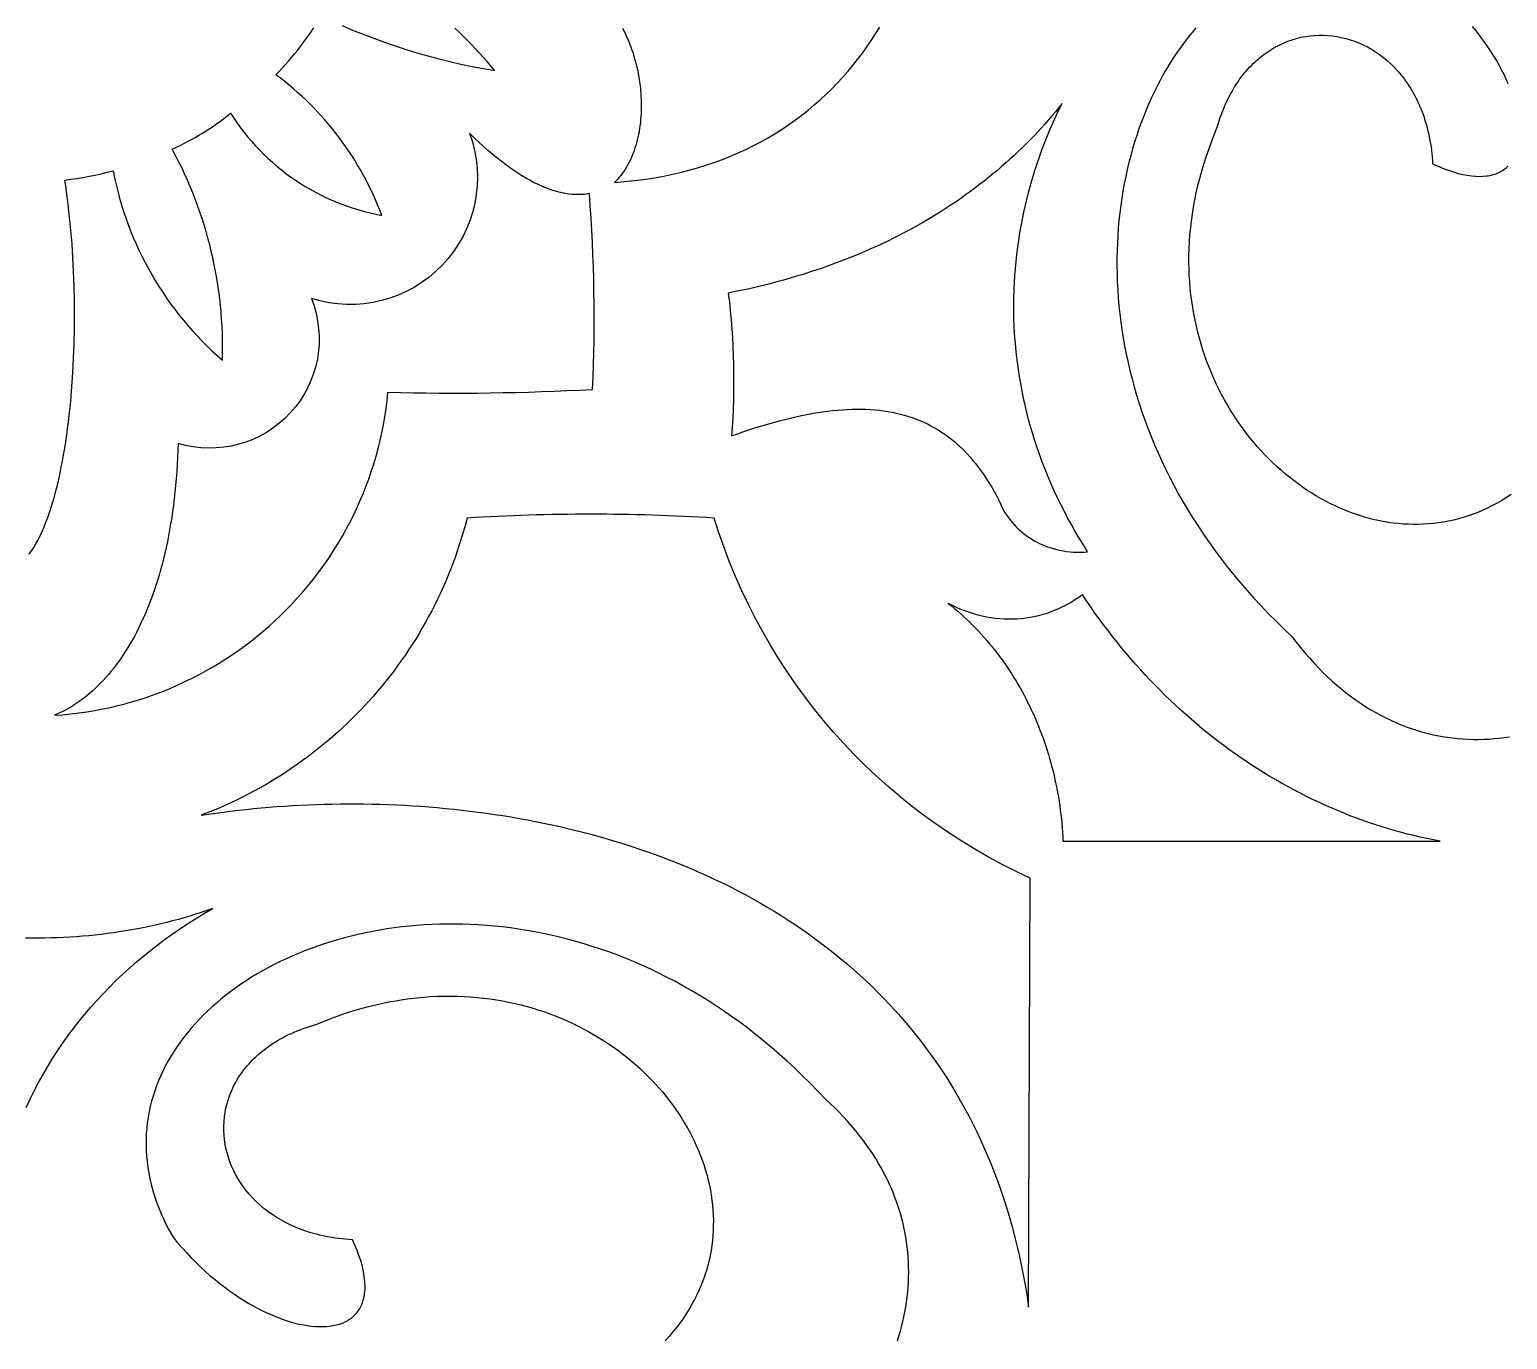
# Model space of a CAD drawing. Extents: x -4950 to -2150, y -1354 to 1346.
# Drawn here: x -4099 to -3880.5, y 322.9 to 516.7 of the extents above; entities that cross this region are included whole.
import ezdxf

# ---------------------------------------------------------------- set-up
doc = ezdxf.new("R2010")
doc.units = 0
doc.layers.add('LAYER_1', color=18, linetype='CONTINUOUS')

msp = doc.modelspace()

# ---------------------------------------------------------------- linework, layer by layer
at = {"layer": 'LAYER_1'}
msp.add_lwpolyline([(-4099.07, 439.08), (-4098.72, 439.57), (-4098.39, 440.09), (-4098.06, 440.64), (-4097.75, 441.22), (-4097.44, 441.83), (-4097.14, 442.47), (-4096.86, 443.13), (-4096.58, 443.82), (-4096.31, 444.53), (-4096.05, 445.27), (-4095.8, 446.03), (-4095.56, 446.82), (-4095.33, 447.62), (-4095.11, 448.45), (-4094.89, 449.3), (-4094.69, 450.17), (-4094.49, 451.05), (-4094.31, 451.95), (-4094.13, 452.87), (-4093.96, 453.81), (-4093.8, 454.76), (-4093.65, 455.72), (-4093.51, 456.7), (-4093.37, 457.69), (-4093.25, 458.69), (-4093.13, 459.7), (-4093.02, 460.72), (-4092.92, 461.75), (-4092.75, 463.83), (-4092.6, 465.95), (-4092.49, 468.08), (-4092.41, 470.22), (-4092.37, 472.37), (-4092.35, 474.51), (-4092.37, 476.65), (-4092.41, 478.77), (-4092.48, 480.88), (-4092.59, 482.95), (-4092.72, 484.99), (-4092.88, 486.99), (-4093.07, 488.94), (-4093.28, 490.83), (-4093.53, 492.66), (-4093.66, 493.55), (-4093.8, 494.43), (-4092.88, 494.54), (-4091.97, 494.67), (-4091.07, 494.82), (-4090.17, 494.98), (-4089.28, 495.16), (-4088.39, 495.36), (-4087.51, 495.57), (-4086.64, 495.79), (-4086.43, 494.77), (-4086.21, 493.77), (-4085.96, 492.76), (-4085.69, 491.77), (-4085.41, 490.78), (-4085.1, 489.79), (-4084.77, 488.82), (-4084.42, 487.85), (-4084.06, 486.9), (-4083.67, 485.95), (-4083.26, 485), (-4082.83, 484.07), (-4082.39, 483.15), (-4081.92, 482.24), (-4081.44, 481.33), (-4080.94, 480.44), (-4080.42, 479.56), (-4079.88, 478.69), (-4079.32, 477.83), (-4078.74, 476.98), (-4078.15, 476.14), (-4077.54, 475.32), (-4076.91, 474.51), (-4076.26, 473.71), (-4075.6, 472.92), (-4074.92, 472.15), (-4074.22, 471.39), (-4073.51, 470.64), (-4072.77, 469.91), (-4072.03, 469.19), (-4071.26, 468.49), (-4070.48, 467.8), (-4070.46, 468.82), (-4070.46, 469.84), (-4070.47, 470.85), (-4070.5, 471.87), (-4070.54, 472.88), (-4070.6, 473.9), (-4070.68, 474.91), (-4070.78, 475.92), (-4070.89, 476.92), (-4071.02, 477.93), (-4071.16, 478.93), (-4071.32, 479.92), (-4071.5, 480.92), (-4071.69, 481.91), (-4071.9, 482.9), (-4072.13, 483.88), (-4072.37, 484.86), (-4072.63, 485.84), (-4072.9, 486.81), (-4073.19, 487.78), (-4073.5, 488.75), (-4073.82, 489.7), (-4074.16, 490.66), (-4074.51, 491.61), (-4074.88, 492.55), (-4075.27, 493.48), (-4075.67, 494.42), (-4076.08, 495.34), (-4076.51, 496.26), (-4076.96, 497.17), (-4077.42, 498.08), (-4077.9, 498.98), (-4076.75, 499.53), (-4075.63, 500.12), (-4075.07, 500.42), (-4074.51, 500.74), (-4073.97, 501.06), (-4073.42, 501.38), (-4072.89, 501.72), (-4072.35, 502.07), (-4071.83, 502.42), (-4071.31, 502.78), (-4070.79, 503.15), (-4070.29, 503.53), (-4069.78, 503.92), (-4069.29, 504.31, 0.209037), (-4046.94, 489.2), (-4047.24, 489.98), (-4047.55, 490.75), (-4047.87, 491.51), (-4048.21, 492.27), (-4048.56, 493.01), (-4048.92, 493.76), (-4049.3, 494.49), (-4049.69, 495.22), (-4050.09, 495.94), (-4050.51, 496.65), (-4050.93, 497.35), (-4051.37, 498.04), (-4051.83, 498.73), (-4052.29, 499.41), (-4052.77, 500.08), (-4053.25, 500.74), (-4053.75, 501.39), (-4054.27, 502.04), (-4054.79, 502.67), (-4055.32, 503.3), (-4055.87, 503.91), (-4056.42, 504.52), (-4056.99, 505.11), (-4057.57, 505.7), (-4058.16, 506.27), (-4058.76, 506.84), (-4059.37, 507.39), (-4059.99, 507.94), (-4060.62, 508.47), (-4061.26, 508.99), (-4061.91, 509.5), (-4062.57, 510), (-4062.1, 510.5), (-4061.64, 511), (-4061.18, 511.51), (-4060.73, 512.03), (-4060.28, 512.55), (-4059.84, 513.08), (-4059.41, 513.61), (-4058.99, 514.15), (-4058.57, 514.7), (-4058.16, 515.25), (-4057.76, 515.81), (-4057.36, 516.37), (-4056.98, 516.94)], format="xyb", dxfattribs=at)
for points in [[(-4052.79, 517.28), (-4051.24, 516.62), (-4049.68, 515.99), (-4048.11, 515.39), (-4046.53, 514.81), (-4044.94, 514.27), (-4043.34, 513.75), (-4041.73, 513.26), (-4040.12, 512.8), (-4038.49, 512.37), (-4036.86, 511.96), (-4035.22, 511.59), (-4033.57, 511.24), (-4031.91, 510.93), (-4030.25, 510.64), (-4030.81, 511.3), (-4031.37, 511.95), (-4031.94, 512.59), (-4032.51, 513.23), (-4033.1, 513.86), (-4033.69, 514.48), (-4034.28, 515.09), (-4034.89, 515.7), (-4035.5, 516.3), (-4036.12, 516.89)], [(-4011.32, 516.9), (-4011.1, 516.44), (-4010.88, 515.98), (-4010.68, 515.52), (-4010.48, 515.06), (-4010.29, 514.59), (-4010.12, 514.12), (-4009.95, 513.65), (-4009.79, 513.18), (-4009.65, 512.71), (-4009.51, 512.23), (-4009.38, 511.75), (-4009.26, 511.28), (-4009.15, 510.8), (-4009.05, 510.32), (-4008.96, 509.84), (-4008.88, 509.37), (-4008.81, 508.89), (-4008.75, 508.42), (-4008.69, 507.94), (-4008.61, 507), (-4008.57, 506.07), (-4008.56, 505.14), (-4008.59, 504.23), (-4008.62, 503.78), (-4008.66, 503.34), (-4008.7, 502.9), (-4008.76, 502.46), (-4008.82, 502.03), (-4008.89, 501.6), (-4008.97, 501.18), (-4009.06, 500.76), (-4009.16, 500.36), (-4009.26, 499.95), (-4009.38, 499.56), (-4009.5, 499.17), (-4009.63, 498.78), (-4009.77, 498.41), (-4009.91, 498.04), (-4010.07, 497.68), (-4010.23, 497.33), (-4010.4, 496.98), (-4010.58, 496.65), (-4010.77, 496.32), (-4010.96, 496.01), (-4011.16, 495.7), (-4011.37, 495.4), (-4011.59, 495.12), (-4011.82, 494.84), (-4012.05, 494.58), (-4012.29, 494.32), (-4012.54, 494.08), (-4011.09, 494.19), (-4009.65, 494.34), (-4008.24, 494.52), (-4006.85, 494.72), (-4005.48, 494.97), (-4004.14, 495.24), (-4002.82, 495.54), (-4001.53, 495.87), (-4000.25, 496.23), (-3999, 496.62), (-3997.77, 497.03), (-3996.57, 497.48), (-3995.39, 497.95), (-3994.23, 498.45), (-3993.09, 498.97), (-3991.98, 499.52), (-3990.89, 500.09), (-3989.82, 500.69), (-3988.78, 501.32), (-3987.76, 501.96), (-3986.76, 502.63), (-3985.78, 503.32), (-3984.83, 504.04), (-3983.9, 504.78), (-3983, 505.53), (-3982.12, 506.31), (-3981.26, 507.11), (-3980.42, 507.92), (-3979.6, 508.76), (-3978.81, 509.61), (-3978.05, 510.49), (-3977.3, 511.38), (-3976.58, 512.28), (-3975.88, 513.21), (-3975.21, 514.15), (-3974.55, 515.1), (-3973.92, 516.07), (-3973.32, 517.06)], [(-3926.57, 516.95), (-3927.15, 516.27), (-3927.72, 515.56), (-3928.28, 514.83), (-3928.82, 514.09), (-3929.35, 513.33), (-3929.87, 512.55), (-3930.38, 511.76), (-3930.87, 510.95), (-3931.35, 510.12), (-3931.81, 509.27), (-3932.26, 508.42), (-3932.7, 507.54), (-3933.12, 506.65), (-3933.52, 505.75), (-3933.92, 504.83), (-3934.29, 503.9), (-3934.65, 502.95), (-3935, 501.99), (-3935.33, 501.02), (-3935.64, 500.03), (-3935.94, 499.04), (-3936.22, 498.03), (-3936.48, 497.01), (-3936.73, 495.97), (-3936.95, 494.93), (-3937.17, 493.88), (-3937.36, 492.81), (-3937.53, 491.74), (-3937.69, 490.66), (-3937.83, 489.56), (-3937.95, 488.46), (-3938.05, 487.35), (-3938.13, 486.23), (-3938.19, 485.1), (-3938.23, 483.97), (-3938.25, 482.83), (-3938.25, 481.68), (-3938.24, 480.52), (-3938.2, 479.36), (-3938.14, 478.19), (-3938.05, 477.02), (-3937.95, 475.84), (-3937.83, 474.65), (-3937.68, 473.46), (-3937.51, 472.27), (-3937.32, 471.07), (-3937.11, 469.87), (-3936.87, 468.67), (-3936.61, 467.46), (-3936.33, 466.25), (-3936.02, 465.03), (-3935.69, 463.82), (-3935.34, 462.6), (-3934.96, 461.38), (-3934.55, 460.17), (-3934.13, 458.95), (-3933.67, 457.72), (-3933.2, 456.5), (-3932.69, 455.28), (-3932.16, 454.06), (-3931.61, 452.84), (-3931.03, 451.63), (-3930.42, 450.41), (-3929.79, 449.2), (-3929.13, 447.98), (-3928.44, 446.78), (-3927.73, 445.57), (-3926.98, 444.37), (-3926.21, 443.17), (-3925.41, 441.97), (-3924.59, 440.78), (-3923.73, 439.59), (-3922.85, 438.41), (-3921.94, 437.23), (-3920.99, 436.06), (-3920.02, 434.89), (-3919.02, 433.73), (-3917.99, 432.58), (-3916.93, 431.43), (-3915.84, 430.29), (-3914.72, 429.16), (-3913.56, 428.04), (-3912.38, 426.92), (-3911.74, 426.09), (-3911.1, 425.28), (-3910.46, 424.5), (-3909.8, 423.74), (-3909.14, 423.01), (-3908.47, 422.3), (-3907.79, 421.61), (-3907.11, 420.95), (-3906.42, 420.32), (-3905.72, 419.71), (-3905.02, 419.12), (-3904.32, 418.55), (-3903.6, 418.01), (-3902.89, 417.5), (-3902.17, 417), (-3901.44, 416.53), (-3900.71, 416.08), (-3899.98, 415.66), (-3899.24, 415.26), (-3898.5, 414.88), (-3897.75, 414.52), (-3897, 414.18), (-3896.25, 413.87), (-3895.5, 413.58), (-3894.74, 413.31), (-3893.99, 413.06), (-3893.22, 412.83), (-3892.46, 412.62), (-3891.7, 412.44), (-3890.93, 412.28), (-3890.17, 412.13), (-3889.4, 412.01), (-3888.63, 411.91), (-3887.87, 411.82), (-3887.1, 411.76), (-3886.33, 411.72), (-3885.56, 411.7), (-3884.79, 411.7), (-3884.03, 411.71), (-3883.26, 411.75), (-3882.5, 411.81), (-3881.74, 411.88), (-3880.98, 411.97), (-3880.22, 412.09)], [(-3879.96, 447.93), (-3880.64, 447.48), (-3881.34, 447.05), (-3882.04, 446.64), (-3882.74, 446.27), (-3883.45, 445.91), (-3884.16, 445.58), (-3884.88, 445.28), (-3885.6, 445), (-3886.32, 444.75), (-3887.05, 444.52), (-3887.78, 444.31), (-3888.52, 444.12), (-3889.25, 443.96), (-3889.99, 443.83), (-3890.73, 443.71), (-3891.47, 443.62), (-3892.22, 443.56), (-3892.96, 443.51), (-3893.7, 443.49), (-3894.45, 443.48), (-3895.19, 443.51), (-3895.93, 443.55), (-3896.67, 443.61), (-3897.42, 443.69), (-3898.15, 443.8), (-3898.89, 443.92), (-3899.63, 444.07), (-3900.36, 444.24), (-3901.09, 444.42), (-3901.82, 444.63), (-3902.54, 444.86), (-3903.26, 445.1), (-3903.97, 445.37), (-3904.68, 445.65), (-3905.39, 445.95), (-3906.09, 446.27), (-3906.79, 446.61), (-3907.48, 446.97), (-3908.16, 447.35), (-3908.84, 447.74), (-3909.51, 448.15), (-3910.17, 448.58), (-3910.83, 449.02), (-3911.48, 449.49), (-3912.12, 449.97), (-3912.75, 450.46), (-3913.38, 450.97), (-3913.99, 451.5), (-3914.6, 452.04), (-3915.2, 452.6), (-3915.78, 453.18), (-3916.36, 453.76), (-3916.92, 454.37), (-3917.48, 454.99), (-3918.02, 455.62), (-3918.56, 456.27), (-3919.08, 456.93), (-3919.58, 457.61), (-3920.08, 458.3), (-3920.56, 459), (-3921.03, 459.72), (-3921.49, 460.45), (-3921.93, 461.19), (-3922.36, 461.94), (-3922.78, 462.71), (-3923.18, 463.49), (-3923.56, 464.28), (-3923.93, 465.08), (-3924.28, 465.9), (-3924.62, 466.73), (-3924.94, 467.56), (-3925.25, 468.41), (-3925.54, 469.27), (-3925.81, 470.14), (-3926.06, 471.02), (-3926.29, 471.91), (-3926.51, 472.81), (-3926.71, 473.72), (-3926.89, 474.64), (-3927.05, 475.56), (-3927.19, 476.5), (-3927.31, 477.45), (-3927.41, 478.4), (-3927.49, 479.36), (-3927.55, 480.33), (-3927.59, 481.31), (-3927.6, 482.3), (-3927.6, 483.29), (-3927.57, 484.29), (-3927.52, 485.3), (-3927.45, 486.32), (-3927.35, 487.34), (-3927.23, 488.37), (-3927.09, 489.4), (-3926.92, 490.44), (-3926.73, 491.49), (-3926.52, 492.54), (-3926.28, 493.6), (-3926.01, 494.66), (-3925.72, 495.73), (-3925.4, 496.8), (-3925.06, 497.88), (-3924.69, 498.96), (-3924.29, 500.04), (-3923.86, 501.13), (-3923.41, 502.23), (-3923.27, 502.71), (-3923.12, 503.19), (-3922.97, 503.66), (-3922.8, 504.11), (-3922.64, 504.56), (-3922.46, 505), (-3922.28, 505.43), (-3922.09, 505.85), (-3921.9, 506.27), (-3921.7, 506.67), (-3921.5, 507.07), (-3921.29, 507.45), (-3921.07, 507.83), (-3920.85, 508.2), (-3920.63, 508.55), (-3920.39, 508.9), (-3920.16, 509.25), (-3919.92, 509.58), (-3919.67, 509.9), (-3919.42, 510.22), (-3919.17, 510.52), (-3918.91, 510.82), (-3918.65, 511.11), (-3918.38, 511.39), (-3918.11, 511.66), (-3917.83, 511.92), (-3917.56, 512.17), (-3917.27, 512.42), (-3916.99, 512.65), (-3916.7, 512.88), (-3916.41, 513.1), (-3916.11, 513.31), (-3915.81, 513.51), (-3915.51, 513.71), (-3914.9, 514.07), (-3914.28, 514.4), (-3913.65, 514.69), (-3913.01, 514.95), (-3912.36, 515.18), (-3911.71, 515.37), (-3911.05, 515.54), (-3910.39, 515.66), (-3909.73, 515.76), (-3909.06, 515.82), (-3908.39, 515.86), (-3907.72, 515.85), (-3907.06, 515.82), (-3906.39, 515.76), (-3905.72, 515.66), (-3905.06, 515.53), (-3904.41, 515.37), (-3903.76, 515.18), (-3903.11, 514.96), (-3902.47, 514.71), (-3901.84, 514.42), (-3901.22, 514.11), (-3900.62, 513.77), (-3900.02, 513.39), (-3899.43, 512.99), (-3898.86, 512.55), (-3898.3, 512.09), (-3897.76, 511.6), (-3897.23, 511.08), (-3896.72, 510.52), (-3896.22, 509.94), (-3895.98, 509.64), (-3895.75, 509.33), (-3895.52, 509.02), (-3895.3, 508.69), (-3895.08, 508.36), (-3894.86, 508.03), (-3894.65, 507.68), (-3894.45, 507.33), (-3894.25, 506.97), (-3894.06, 506.61), (-3893.88, 506.24), (-3893.7, 505.86), (-3893.53, 505.47), (-3893.36, 505.08), (-3893.2, 504.68), (-3893.05, 504.27), (-3892.9, 503.86), (-3892.76, 503.43), (-3892.62, 503.01), (-3892.5, 502.57), (-3892.38, 502.13), (-3892.27, 501.68), (-3892.16, 501.23), (-3892.07, 500.77), (-3891.98, 500.3), (-3891.9, 499.82), (-3891.82, 499.34), (-3891.76, 498.85), (-3891.7, 498.36), (-3891.65, 497.86), (-3891.61, 497.35), (-3891.58, 496.83), (-3890.77, 496.47), (-3889.99, 496.15), (-3889.23, 495.87), (-3888.5, 495.63), (-3887.8, 495.42), (-3887.12, 495.26), (-3886.47, 495.13), (-3885.85, 495.04), (-3885.25, 494.99), (-3884.68, 494.97), (-3884.14, 494.99), (-3883.62, 495.03), (-3883.37, 495.07), (-3883.13, 495.12), (-3882.89, 495.17), (-3882.67, 495.23), (-3882.44, 495.3), (-3882.23, 495.37), (-3882.02, 495.46), (-3881.81, 495.55), (-3881.62, 495.64), (-3881.43, 495.75), (-3881.24, 495.86), (-3881.07, 495.98), (-3880.9, 496.11), (-3880.73, 496.24), (-3880.57, 496.38), (-3880.42, 496.53)], [(-3880.4, 508.65), (-3880.71, 509.33), (-3881.03, 510.03), (-3881.39, 510.73), (-3881.76, 511.43), (-3882.16, 512.14), (-3882.59, 512.85), (-3883.04, 513.56), (-3883.52, 514.28), (-3884.02, 514.99), (-3884.55, 515.71), (-3885.1, 516.43), (-3885.67, 517.14)], [(-4099.48, 357.27), (-4098.9, 358.51), (-4098.3, 359.74), (-4097.66, 360.95), (-4097, 362.14), (-4096.32, 363.32), (-4095.61, 364.48), (-4094.87, 365.62), (-4094.11, 366.74), (-4093.33, 367.85), (-4092.52, 368.94), (-4091.68, 370), (-4090.83, 371.05), (-4089.95, 372.09), (-4089.05, 373.1), (-4088.12, 374.09), (-4087.18, 375.07), (-4086.22, 376.03), (-4085.23, 376.96), (-4084.22, 377.88), (-4083.2, 378.78), (-4082.15, 379.66), (-4081.09, 380.52), (-4080.01, 381.36), (-4078.91, 382.18), (-4077.79, 382.98), (-4076.65, 383.76), (-4075.5, 384.52), (-4074.33, 385.26), (-4073.15, 385.98), (-4071.95, 386.68), (-4072.78, 386.38), (-4073.61, 386.1), (-4074.45, 385.83), (-4075.3, 385.57), (-4076.14, 385.32), (-4076.99, 385.08), (-4077.85, 384.85), (-4078.71, 384.63), (-4079.57, 384.42), (-4080.44, 384.22), (-4081.31, 384.03), (-4082.18, 383.84), (-4083.06, 383.67), (-4083.95, 383.51), (-4084.83, 383.36), (-4085.73, 383.22), (-4086.62, 383.09), (-4087.52, 382.97), (-4088.42, 382.86), (-4089.33, 382.75), (-4090.25, 382.66), (-4091.16, 382.58), (-4092.08, 382.51), (-4093.01, 382.45), (-4093.93, 382.4), (-4094.87, 382.36), (-4095.8, 382.33), (-4096.75, 382.31), (-4097.69, 382.3), (-4098.64, 382.29), (-4099.59, 382.3)], [(-3970.71, 322.72), (-3970.48, 323.43), (-3970.27, 324.15), (-3970.08, 324.86), (-3969.9, 325.58), (-3969.74, 326.3), (-3969.59, 327.03), (-3969.46, 327.75), (-3969.35, 328.48), (-3969.26, 329.21), (-3969.18, 329.94), (-3969.11, 330.68), (-3969.07, 331.41), (-3969.04, 332.15), (-3969.03, 332.89), (-3969.04, 333.62), (-3969.07, 334.36), (-3969.11, 335.1), (-3969.17, 335.84), (-3969.25, 336.58), (-3969.35, 337.32), (-3969.46, 338.06), (-3969.6, 338.8), (-3969.75, 339.54), (-3969.92, 340.27), (-3970.11, 341.01), (-3970.32, 341.74), (-3970.55, 342.48), (-3970.79, 343.21), (-3971.06, 343.94), (-3971.35, 344.67), (-3971.65, 345.39), (-3971.98, 346.11), (-3972.32, 346.83), (-3972.69, 347.55), (-3973.07, 348.27), (-3973.48, 348.98), (-3973.91, 349.69), (-3974.35, 350.39), (-3974.82, 351.09), (-3975.31, 351.79), (-3975.81, 352.48), (-3976.34, 353.17), (-3976.89, 353.86), (-3977.47, 354.54), (-3978.06, 355.21), (-3978.67, 355.88), (-3979.31, 356.54), (-3979.97, 357.2), (-3980.65, 357.86), (-3981.35, 358.5), (-3982.47, 359.69), (-3983.59, 360.84), (-3984.72, 361.96), (-3985.86, 363.06), (-3987.01, 364.12), (-3988.16, 365.15), (-3989.32, 366.15), (-3990.49, 367.12), (-3991.66, 368.06), (-3992.84, 368.98), (-3994.02, 369.86), (-3995.21, 370.72), (-3996.4, 371.54), (-3997.59, 372.34), (-3998.79, 373.11), (-4000, 373.86), (-4001.2, 374.57), (-4002.41, 375.26), (-4003.63, 375.92), (-4004.84, 376.55), (-4006.06, 377.16), (-4007.27, 377.74), (-4008.49, 378.3), (-4009.71, 378.83), (-4010.93, 379.33), (-4012.15, 379.81), (-4013.37, 380.26), (-4014.59, 380.69), (-4015.81, 381.09), (-4017.03, 381.47), (-4018.25, 381.82), (-4019.46, 382.15), (-4020.68, 382.46), (-4021.89, 382.74), (-4023.09, 383), (-4024.3, 383.24), (-4025.5, 383.45), (-4026.7, 383.64), (-4027.89, 383.81), (-4029.08, 383.96), (-4030.27, 384.08), (-4031.45, 384.19), (-4032.62, 384.27), (-4033.79, 384.33), (-4034.95, 384.37), (-4036.11, 384.39), (-4037.26, 384.39), (-4038.4, 384.36), (-4039.53, 384.32), (-4040.66, 384.26), (-4041.78, 384.18), (-4042.89, 384.08), (-4043.99, 383.96), (-4045.08, 383.82), (-4046.17, 383.67), (-4047.24, 383.49), (-4048.31, 383.3), (-4049.36, 383.09), (-4050.4, 382.86), (-4051.44, 382.61), (-4052.46, 382.35), (-4053.47, 382.07), (-4054.46, 381.77), (-4055.45, 381.46), (-4056.42, 381.13), (-4057.38, 380.79), (-4058.33, 380.42), (-4059.26, 380.05), (-4060.18, 379.66), (-4061.08, 379.25), (-4061.97, 378.83), (-4062.84, 378.39), (-4063.7, 377.94), (-4064.55, 377.48), (-4065.37, 377), (-4066.19, 376.51), (-4066.98, 376), (-4067.76, 375.48), (-4068.52, 374.95), (-4069.26, 374.41), (-4069.99, 373.85), (-4070.7, 373.28), (-4071.38, 372.7), (-4072.05, 372.11), (-4072.7, 371.51), (-4073.33, 370.89), (-4073.94, 370.27), (-4074.54, 369.63), (-4075.11, 368.98), (-4075.65, 368.32), (-4076.18, 367.66), (-4076.69, 366.98), (-4077.17, 366.29), (-4077.64, 365.6), (-4078.08, 364.89), (-4078.49, 364.18), (-4078.89, 363.45), (-4079.26, 362.72), (-4079.6, 361.98), (-4079.92, 361.24), (-4080.22, 360.48), (-4080.5, 359.72), (-4080.74, 358.95), (-4080.96, 358.17), (-4081.16, 357.39), (-4081.33, 356.6), (-4081.47, 355.8), (-4081.59, 355), (-4081.68, 354.19), (-4081.74, 353.38), (-4081.78, 352.56), (-4081.78, 351.74), (-4081.76, 350.91), (-4081.71, 350.07), (-4081.63, 349.24), (-4081.52, 348.39), (-4081.38, 347.55), (-4081.21, 346.7), (-4081.01, 345.85), (-4080.78, 344.99), (-4080.52, 344.13), (-4080.23, 343.27), (-4079.9, 342.41), (-4079.54, 341.54), (-4079.15, 340.67), (-4078.73, 339.8), (-4078.28, 338.93), (-4077.79, 338.06), (-4077.12, 337.26), (-4076.45, 336.49), (-4075.77, 335.75), (-4075.09, 335.03), (-4074.39, 334.33), (-4073.69, 333.66), (-4072.99, 333.01), (-4072.28, 332.38), (-4071.57, 331.79), (-4070.86, 331.21), (-4070.14, 330.66), (-4069.42, 330.13), (-4068.71, 329.63), (-4067.99, 329.16), (-4067.28, 328.71), (-4066.57, 328.28), (-4065.86, 327.88), (-4065.16, 327.5), (-4064.46, 327.15), (-4063.76, 326.82), (-4063.08, 326.52), (-4062.4, 326.24), (-4061.73, 325.99), (-4061.06, 325.76), (-4060.41, 325.56), (-4059.77, 325.38), (-4059.14, 325.23), (-4058.52, 325.1), (-4057.92, 325), (-4057.32, 324.92), (-4056.75, 324.87), (-4056.19, 324.85), (-4055.64, 324.85), (-4055.11, 324.87), (-4054.6, 324.92), (-4054.11, 325), (-4053.64, 325.1), (-4053.19, 325.23), (-4052.76, 325.38), (-4052.35, 325.56), (-4052.16, 325.66), (-4051.97, 325.77), (-4051.78, 325.88), (-4051.6, 326), (-4051.43, 326.12), (-4051.27, 326.25), (-4051.11, 326.39), (-4050.96, 326.54), (-4050.81, 326.69), (-4050.67, 326.85), (-4050.54, 327.01), (-4050.41, 327.18), (-4050.29, 327.36), (-4050.18, 327.54), (-4050.07, 327.73), (-4049.97, 327.93), (-4049.88, 328.13), (-4049.8, 328.34), (-4049.73, 328.56), (-4049.66, 328.78), (-4049.6, 329.01), (-4049.54, 329.24), (-4049.5, 329.49), (-4049.46, 329.74), (-4049.41, 330.25), (-4049.4, 330.8), (-4049.42, 331.37), (-4049.47, 331.96), (-4049.56, 332.59), (-4049.69, 333.24), (-4049.85, 333.91), (-4050.05, 334.62), (-4050.3, 335.35), (-4050.58, 336.1), (-4050.9, 336.88), (-4051.26, 337.69), (-4051.78, 337.73), (-4052.28, 337.77), (-4052.79, 337.82), (-4053.28, 337.87), (-4053.77, 337.94), (-4054.25, 338.01), (-4054.73, 338.09), (-4055.19, 338.18), (-4055.66, 338.28), (-4056.11, 338.39), (-4056.56, 338.5), (-4057, 338.62), (-4057.44, 338.74), (-4057.86, 338.88), (-4058.28, 339.02), (-4058.7, 339.16), (-4059.11, 339.32), (-4059.51, 339.48), (-4059.9, 339.64), (-4060.28, 339.82), (-4060.66, 340), (-4061.04, 340.18), (-4061.4, 340.37), (-4061.76, 340.57), (-4062.11, 340.77), (-4062.46, 340.98), (-4063.12, 341.41), (-4063.76, 341.87), (-4064.37, 342.34), (-4064.95, 342.84), (-4065.5, 343.35), (-4066.03, 343.87), (-4066.52, 344.42), (-4066.98, 344.98), (-4067.42, 345.55), (-4067.82, 346.14), (-4068.2, 346.74), (-4068.54, 347.35), (-4068.85, 347.97), (-4069.14, 348.59), (-4069.39, 349.23), (-4069.61, 349.88), (-4069.8, 350.53), (-4069.96, 351.19), (-4070.09, 351.85), (-4070.19, 352.51), (-4070.25, 353.18), (-4070.28, 353.85), (-4070.28, 354.52), (-4070.25, 355.18), (-4070.19, 355.85), (-4070.09, 356.52), (-4069.97, 357.18), (-4069.8, 357.84), (-4069.61, 358.49), (-4069.38, 359.13), (-4069.12, 359.77), (-4068.83, 360.4), (-4068.5, 361.02), (-4068.14, 361.64), (-4067.94, 361.94), (-4067.74, 362.24), (-4067.53, 362.53), (-4067.31, 362.82), (-4067.08, 363.11), (-4066.85, 363.4), (-4066.6, 363.68), (-4066.35, 363.96), (-4066.09, 364.24), (-4065.82, 364.51), (-4065.54, 364.77), (-4065.25, 365.04), (-4064.95, 365.3), (-4064.64, 365.55), (-4064.33, 365.8), (-4064.01, 366.05), (-4063.67, 366.29), (-4063.33, 366.52), (-4062.98, 366.75), (-4062.62, 366.98), (-4062.26, 367.2), (-4061.88, 367.41), (-4061.49, 367.62), (-4061.1, 367.83), (-4060.7, 368.03), (-4060.28, 368.22), (-4059.86, 368.41), (-4059.43, 368.59), (-4058.99, 368.76), (-4058.54, 368.93), (-4058.08, 369.09), (-4057.62, 369.25), (-4057.14, 369.4), (-4056.66, 369.54), (-4055.56, 369.99), (-4054.47, 370.42), (-4053.39, 370.82), (-4052.31, 371.19), (-4051.23, 371.53), (-4050.16, 371.85), (-4049.09, 372.14), (-4048.03, 372.41), (-4046.97, 372.65), (-4045.92, 372.86), (-4044.87, 373.05), (-4043.83, 373.22), (-4042.8, 373.36), (-4041.77, 373.48), (-4040.75, 373.58), (-4039.73, 373.65), (-4038.72, 373.7), (-4037.72, 373.73), (-4036.73, 373.73), (-4035.74, 373.72), (-4034.76, 373.68), (-4033.79, 373.62), (-4032.83, 373.54), (-4031.87, 373.44), (-4030.93, 373.32), (-4029.99, 373.18), (-4029.06, 373.02), (-4028.15, 372.84), (-4027.24, 372.64), (-4026.34, 372.42), (-4025.45, 372.19), (-4024.57, 371.93), (-4023.7, 371.66), (-4022.84, 371.38), (-4021.99, 371.07), (-4021.15, 370.75), (-4020.33, 370.41), (-4019.51, 370.06), (-4018.71, 369.69), (-4017.92, 369.3), (-4017.14, 368.9), (-4016.37, 368.49), (-4015.62, 368.06), (-4014.87, 367.62), (-4014.15, 367.16), (-4013.43, 366.69), (-4012.73, 366.21), (-4012.04, 365.71), (-4011.36, 365.2), (-4010.7, 364.68), (-4010.05, 364.15), (-4009.42, 363.61), (-4008.8, 363.05), (-4008.19, 362.48), (-4007.6, 361.91), (-4007.03, 361.32), (-4006.47, 360.72), (-4005.93, 360.12), (-4005.4, 359.5), (-4004.89, 358.88), (-4004.39, 358.25), (-4003.92, 357.6), (-4003.45, 356.96), (-4003.01, 356.3), (-4002.58, 355.63), (-4002.17, 354.96), (-4001.78, 354.28), (-4001.4, 353.6), (-4001.04, 352.91), (-4000.7, 352.21), (-4000.38, 351.51), (-4000.08, 350.81), (-3999.8, 350.1), (-3999.53, 349.38), (-3999.29, 348.66), (-3999.06, 347.94), (-3998.85, 347.21), (-3998.67, 346.48), (-3998.5, 345.75), (-3998.35, 345.01), (-3998.23, 344.27), (-3998.12, 343.53), (-3998.04, 342.79), (-3997.98, 342.05), (-3997.93, 341.31), (-3997.91, 340.56), (-3997.92, 339.82), (-3997.94, 339.08), (-3997.98, 338.33), (-3998.05, 337.59), (-3998.14, 336.85), (-3998.26, 336.11), (-3998.39, 335.37), (-3998.55, 334.63), (-3998.74, 333.9), (-3998.94, 333.17), (-3999.17, 332.44), (-3999.43, 331.71), (-3999.71, 330.99), (-4000.01, 330.28), (-4000.34, 329.56), (-4000.69, 328.85), (-4001.07, 328.15), (-4001.48, 327.45), (-4001.91, 326.76), (-4002.36, 326.07), (-4002.84, 325.39), (-4003.35, 324.71), (-4003.89, 324.05), (-4004.45, 323.39), (-4005.03, 322.73)]]:
    msp.add_lwpolyline(points, dxfattribs=at)
for points in [[(-3946.36, 505.76), (-3946.85, 505.15), (-3947.35, 504.53), (-3947.86, 503.92), (-3948.38, 503.31), (-3948.91, 502.71), (-3949.44, 502.12), (-3949.99, 501.52), (-3950.54, 500.94), (-3951.11, 500.35), (-3951.68, 499.77), (-3952.26, 499.2), (-3952.85, 498.63), (-3953.45, 498.07), (-3954.06, 497.51), (-3954.67, 496.96), (-3955.3, 496.41), (-3955.93, 495.86), (-3956.58, 495.33), (-3957.23, 494.79), (-3957.89, 494.27), (-3958.56, 493.75), (-3959.24, 493.23), (-3959.92, 492.72), (-3960.62, 492.22), (-3961.33, 491.72), (-3962.04, 491.23), (-3962.76, 490.74), (-3963.5, 490.26), (-3964.24, 489.79), (-3964.99, 489.32), (-3965.74, 488.86), (-3966.51, 488.41), (-3967.29, 487.96), (-3968.07, 487.52), (-3968.87, 487.08), (-3969.67, 486.65), (-3970.48, 486.23), (-3971.3, 485.82), (-3972.13, 485.41), (-3972.97, 485.01), (-3973.81, 484.62), (-3974.67, 484.23), (-3975.53, 483.85), (-3976.4, 483.48), (-3977.29, 483.12), (-3978.18, 482.76), (-3979.08, 482.41), (-3979.98, 482.07), (-3980.9, 481.74), (-3981.83, 481.41), (-3982.76, 481.09), (-3983.7, 480.78), (-3984.65, 480.48), (-3985.61, 480.19), (-3986.58, 479.9), (-3987.56, 479.62), (-3988.55, 479.35), (-3989.54, 479.09), (-3990.55, 478.84), (-3991.56, 478.6), (-3992.58, 478.36), (-3993.61, 478.14), (-3994.65, 477.92), (-3995.7, 477.71), (-3995.55, 476.39), (-3995.41, 475.08), (-3995.29, 473.76), (-3995.19, 472.44), (-3995.1, 471.12), (-3995.03, 469.8), (-3994.98, 468.48), (-3994.94, 467.16), (-3994.92, 465.83), (-3994.91, 464.51), (-3994.92, 463.19), (-3994.95, 461.87), (-3994.99, 460.54), (-3995.05, 459.22), (-3995.12, 457.9), (-3995.21, 456.58), (-3994.3, 456.91), (-3993.39, 457.22), (-3992.5, 457.52), (-3991.61, 457.81), (-3990.74, 458.08), (-3989.87, 458.34), (-3989.02, 458.58), (-3988.18, 458.81), (-3987.34, 459.03), (-3986.52, 459.23), (-3985.71, 459.42), (-3984.9, 459.59), (-3984.11, 459.75), (-3983.33, 459.9), (-3982.55, 460.03), (-3981.79, 460.15), (-3981.04, 460.25), (-3980.29, 460.34), (-3979.56, 460.41), (-3978.83, 460.46), (-3978.12, 460.51), (-3977.41, 460.53), (-3976.72, 460.55), (-3976.03, 460.54), (-3975.35, 460.52), (-3974.68, 460.49), (-3974.02, 460.44), (-3973.37, 460.38), (-3972.73, 460.3), (-3972.1, 460.2), (-3971.48, 460.09), (-3970.87, 459.96), (-3970.26, 459.82), (-3969.67, 459.66), (-3969.08, 459.48), (-3968.5, 459.29), (-3967.93, 459.08), (-3967.37, 458.85), (-3966.82, 458.61), (-3966.27, 458.36), (-3965.74, 458.08), (-3965.21, 457.79), (-3964.69, 457.48), (-3964.18, 457.16), (-3963.68, 456.82), (-3963.19, 456.46), (-3962.71, 456.08), (-3962.23, 455.69), (-3961.76, 455.28), (-3961.3, 454.85), (-3960.85, 454.41), (-3960.4, 453.94), (-3959.96, 453.46), (-3959.54, 452.97), (-3959.11, 452.45), (-3958.7, 451.92), (-3958.3, 451.37), (-3957.9, 450.8), (-3957.51, 450.21), (-3957.12, 449.61), (-3956.75, 448.98), (-3956.38, 448.34), (-3956.02, 447.68), (-3955.67, 447), (-3955.47, 446.53), (-3955.25, 446.07), (-3955.02, 445.62), (-3954.76, 445.18), (-3954.49, 444.76), (-3954.2, 444.35), (-3953.89, 443.96), (-3953.56, 443.58), (-3953.22, 443.21), (-3952.87, 442.86), (-3952.5, 442.53), (-3952.12, 442.21), (-3951.72, 441.91), (-3951.32, 441.62), (-3950.9, 441.35), (-3950.47, 441.09), (-3950.03, 440.85), (-3949.58, 440.63), (-3949.12, 440.42), (-3948.65, 440.24), (-3948.17, 440.07), (-3947.69, 439.92), (-3947.2, 439.78), (-3946.7, 439.67), (-3946.2, 439.58), (-3945.69, 439.5), (-3945.18, 439.44), (-3944.66, 439.4), (-3944.15, 439.39), (-3943.63, 439.39), (-3943.1, 439.41), (-3942.58, 439.46), (-3943.21, 440.45), (-3943.82, 441.45), (-3944.41, 442.46), (-3944.99, 443.47), (-3945.54, 444.48), (-3946.07, 445.5), (-3946.59, 446.52), (-3947.09, 447.54), (-3947.56, 448.57), (-3948.02, 449.6), (-3948.46, 450.64), (-3948.88, 451.68), (-3949.28, 452.72), (-3949.66, 453.76), (-3950.03, 454.81), (-3950.37, 455.86), (-3950.7, 456.91), (-3951.01, 457.96), (-3951.3, 459.02), (-3951.57, 460.07), (-3951.83, 461.13), (-3952.06, 462.19), (-3952.28, 463.25), (-3952.48, 464.32), (-3952.66, 465.38), (-3952.82, 466.44), (-3952.97, 467.51), (-3953.1, 468.57), (-3953.21, 469.64), (-3953.3, 470.7), (-3953.37, 471.77), (-3953.43, 472.83), (-3953.47, 473.9), (-3953.49, 474.96), (-3953.5, 476.03), (-3953.48, 477.09), (-3953.45, 478.15), (-3953.41, 479.21), (-3953.34, 480.27), (-3953.26, 481.32), (-3953.16, 482.38), (-3953.05, 483.43), (-3952.92, 484.48), (-3952.77, 485.53), (-3952.6, 486.58), (-3952.42, 487.62), (-3952.22, 488.66), (-3952.01, 489.7), (-3951.77, 490.73), (-3951.52, 491.77), (-3951.26, 492.79), (-3950.98, 493.82), (-3950.68, 494.84), (-3950.37, 495.85), (-3950.04, 496.87), (-3949.69, 497.88), (-3949.33, 498.88), (-3948.95, 499.88), (-3948.56, 500.87), (-3948.15, 501.86), (-3947.73, 502.84), (-3947.29, 503.82), (-3946.83, 504.8)], [(-3943.34, 433.1), (-3943.89, 432.7), (-3944.46, 432.32), (-3945.03, 431.97), (-3945.6, 431.64), (-3946.19, 431.33), (-3946.78, 431.05), (-3947.38, 430.79), (-3947.99, 430.55), (-3948.6, 430.34), (-3949.22, 430.15), (-3949.84, 429.98), (-3950.47, 429.84), (-3951.1, 429.72), (-3951.73, 429.62), (-3952.37, 429.55), (-3953.01, 429.5), (-3953.65, 429.47), (-3954.29, 429.47), (-3954.93, 429.49), (-3955.58, 429.53), (-3956.22, 429.6), (-3956.87, 429.68), (-3957.51, 429.79), (-3958.15, 429.93), (-3958.79, 430.08), (-3959.43, 430.26), (-3960.06, 430.46), (-3960.7, 430.69), (-3961.32, 430.93), (-3961.95, 431.2), (-3962.57, 431.49), (-3963.18, 431.81), (-3962.71, 431.43), (-3962.25, 431.05), (-3961.79, 430.66), (-3961.33, 430.26), (-3960.88, 429.85), (-3960.44, 429.44), (-3960.01, 429.02), (-3959.58, 428.59), (-3959.15, 428.16), (-3958.73, 427.72), (-3958.32, 427.28), (-3957.91, 426.82), (-3957.51, 426.36), (-3957.12, 425.9), (-3956.73, 425.43), (-3956.35, 424.95), (-3955.98, 424.47), (-3955.61, 423.98), (-3955.24, 423.48), (-3954.89, 422.98), (-3954.54, 422.47), (-3954.2, 421.96), (-3953.86, 421.44), (-3953.53, 420.92), (-3953.21, 420.39), (-3952.89, 419.86), (-3952.58, 419.32), (-3952.28, 418.77), (-3951.98, 418.23), (-3951.69, 417.67), (-3951.41, 417.11), (-3951.13, 416.55), (-3950.86, 415.98), (-3950.6, 415.41), (-3950.35, 414.83), (-3950.1, 414.25), (-3949.86, 413.67), (-3949.63, 413.08), (-3949.4, 412.49), (-3949.18, 411.89), (-3948.97, 411.29), (-3948.77, 410.69), (-3948.57, 410.08), (-3948.38, 409.47), (-3948.2, 408.85), (-3948.03, 408.23), (-3947.86, 407.61), (-3947.7, 406.99), (-3947.55, 406.36), (-3947.41, 405.73), (-3947.27, 405.1), (-3947.14, 404.46), (-3947.02, 403.82), (-3946.91, 403.18), (-3946.81, 402.53), (-3946.71, 401.89), (-3946.62, 401.24), (-3946.54, 400.59), (-3946.47, 399.93), (-3946.4, 399.28), (-3946.35, 398.62), (-3946.3, 397.96), (-3946.26, 397.3), (-3946.23, 396.64), (-3890.48, 396.63), (-3891.46, 396.82), (-3892.44, 397.02), (-3893.41, 397.23), (-3894.38, 397.46), (-3895.35, 397.7), (-3896.31, 397.96), (-3897.27, 398.23), (-3898.23, 398.51), (-3899.18, 398.8), (-3900.13, 399.11), (-3901.08, 399.43), (-3902.02, 399.76), (-3902.96, 400.1), (-3903.9, 400.46), (-3904.83, 400.83), (-3905.76, 401.21), (-3906.68, 401.61), (-3907.6, 402.02), (-3908.51, 402.44), (-3909.42, 402.87), (-3910.33, 403.31), (-3911.23, 403.77), (-3912.12, 404.24), (-3913.01, 404.72), (-3913.9, 405.21), (-3914.78, 405.72), (-3915.65, 406.23), (-3916.52, 406.76), (-3917.39, 407.3), (-3918.24, 407.85), (-3919.1, 408.42), (-3919.94, 408.99), (-3920.78, 409.58), (-3921.62, 410.17), (-3922.45, 410.78), (-3923.27, 411.4), (-3924.08, 412.04), (-3924.89, 412.68), (-3925.7, 413.33), (-3926.49, 414), (-3927.28, 414.67), (-3928.06, 415.36), (-3928.84, 416.06), (-3929.61, 416.77), (-3930.37, 417.49), (-3931.12, 418.21), (-3931.87, 418.96), (-3932.61, 419.71), (-3933.34, 420.47), (-3934.07, 421.24), (-3934.78, 422.02), (-3935.49, 422.81), (-3936.19, 423.62), (-3936.88, 424.43), (-3937.57, 425.25), (-3938.24, 426.08), (-3938.91, 426.93), (-3939.57, 427.78), (-3940.22, 428.64), (-3940.86, 429.51), (-3941.5, 430.39), (-3942.12, 431.29), (-3942.73, 432.19)]]:
    msp.add_lwpolyline(points, close=True, dxfattribs=at)
for points in [[(-4033.96, 501.37, -0.625155), (-4057.34, 476.91, -0.629642), (-4077.05, 455.48), (-4077.08, 454.41), (-4077.13, 453.35), (-4077.18, 452.31), (-4077.25, 451.28), (-4077.33, 450.27), (-4077.41, 449.27), (-4077.51, 448.29), (-4077.62, 447.31), (-4077.73, 446.36), (-4077.86, 445.42), (-4077.99, 444.49), (-4078.14, 443.57), (-4078.3, 442.67), (-4078.46, 441.79), (-4078.63, 440.92), (-4078.82, 440.06), (-4079.01, 439.22), (-4079.21, 438.39), (-4079.41, 437.57), (-4079.63, 436.77), (-4079.86, 435.98), (-4080.09, 435.21), (-4080.33, 434.45), (-4080.58, 433.71), (-4080.84, 432.98), (-4081.1, 432.26), (-4081.37, 431.56), (-4081.65, 430.87), (-4081.93, 430.19), (-4082.23, 429.53), (-4082.53, 428.88), (-4082.83, 428.25), (-4083.15, 427.63), (-4083.46, 427.03), (-4083.79, 426.43), (-4084.12, 425.86), (-4084.46, 425.29), (-4084.8, 424.74), (-4085.15, 424.21), (-4085.5, 423.68), (-4085.86, 423.18), (-4086.23, 422.68), (-4086.6, 422.2), (-4086.97, 421.73), (-4087.35, 421.28), (-4087.74, 420.84), (-4088.13, 420.41), (-4088.52, 420), (-4088.92, 419.6), (-4089.32, 419.22), (-4089.73, 418.85), (-4090.14, 418.49), (-4090.55, 418.15), (-4090.97, 417.82), (-4091.39, 417.5), (-4091.81, 417.2), (-4092.24, 416.91), (-4092.67, 416.63), (-4093.1, 416.37), (-4093.54, 416.12), (-4093.98, 415.89), (-4094.42, 415.67), (-4094.86, 415.46), (-4095.31, 415.27), (-4094.1, 415.35), (-4092.9, 415.47), (-4091.71, 415.61), (-4090.53, 415.78), (-4089.35, 415.98), (-4088.19, 416.2), (-4087.03, 416.44), (-4085.88, 416.71), (-4084.74, 417.01), (-4083.62, 417.33), (-4082.5, 417.67), (-4081.39, 418.04), (-4080.29, 418.44), (-4079.21, 418.85), (-4078.13, 419.29), (-4077.07, 419.75), (-4076.02, 420.24), (-4074.98, 420.74), (-4073.95, 421.27), (-4072.94, 421.82), (-4071.94, 422.39), (-4070.95, 422.98), (-4069.98, 423.6), (-4069.02, 424.23), (-4068.08, 424.88), (-4067.15, 425.56), (-4066.24, 426.25), (-4065.34, 426.96), (-4064.46, 427.7), (-4063.59, 428.45), (-4062.74, 429.22), (-4061.91, 430), (-4061.09, 430.81), (-4060.3, 431.63), (-4059.52, 432.47), (-4058.75, 433.33), (-4058.01, 434.2), (-4057.28, 435.09), (-4056.58, 436), (-4055.89, 436.92), (-4055.22, 437.86), (-4054.58, 438.81), (-4053.95, 439.78), (-4053.34, 440.76), (-4052.76, 441.75), (-4052.19, 442.77), (-4051.65, 443.79), (-4051.13, 444.83), (-4050.63, 445.88), (-4050.15, 446.94), (-4049.7, 448.02), (-4049.27, 449.11), (-4048.86, 450.21), (-4048.48, 451.32), (-4048.12, 452.45), (-4047.78, 453.58), (-4047.47, 454.73), (-4047.19, 455.89), (-4046.93, 457.06), (-4046.69, 458.23), (-4046.49, 459.42), (-4046.3, 460.62), (-4046.15, 461.82), (-4046.02, 463.04, 0.020022), (-4015.77, 463.47), (-4015.69, 465.28), (-4015.63, 467.09), (-4015.59, 468.9), (-4015.55, 470.71), (-4015.53, 472.52), (-4015.53, 474.33), (-4015.54, 476.14), (-4015.56, 477.95), (-4015.59, 479.76), (-4015.64, 481.57), (-4015.71, 483.38), (-4015.79, 485.19), (-4015.88, 487), (-4015.99, 488.81), (-4016.11, 490.61), (-4016.24, 492.42), (-4016.65, 492.35), (-4017.07, 492.31), (-4017.5, 492.28), (-4017.93, 492.27), (-4018.38, 492.28), (-4018.84, 492.31), (-4019.31, 492.36), (-4019.78, 492.44), (-4020.27, 492.53), (-4020.76, 492.64), (-4021.27, 492.78), (-4021.78, 492.94), (-4022.3, 493.12), (-4022.84, 493.33), (-4023.38, 493.56), (-4023.93, 493.81), (-4024.49, 494.08), (-4025.06, 494.39), (-4025.63, 494.71), (-4026.22, 495.06), (-4026.82, 495.44), (-4027.42, 495.84), (-4028.04, 496.27), (-4028.66, 496.72), (-4029.29, 497.21), (-4029.93, 497.72), (-4030.58, 498.25), (-4031.24, 498.82), (-4031.91, 499.41), (-4032.58, 500.04), (-4033.27, 500.69)], [(-3997.79, 444.44, 0.030769), (-4034.32, 444.44), (-4034.57, 443.48), (-4034.84, 442.52), (-4035.12, 441.57), (-4035.42, 440.62), (-4035.72, 439.68), (-4036.05, 438.75), (-4036.38, 437.83), (-4036.73, 436.91), (-4037.1, 436.01), (-4037.47, 435.11), (-4037.86, 434.21), (-4038.26, 433.33), (-4038.68, 432.45), (-4039.1, 431.58), (-4039.54, 430.72), (-4040, 429.87), (-4040.46, 429.02), (-4040.94, 428.18), (-4041.42, 427.36), (-4041.92, 426.54), (-4042.44, 425.73), (-4042.96, 424.92), (-4043.49, 424.13), (-4044.04, 423.35), (-4044.6, 422.57), (-4045.16, 421.8), (-4045.74, 421.05), (-4046.33, 420.3), (-4046.93, 419.56), (-4047.54, 418.83), (-4048.17, 418.11), (-4048.8, 417.4), (-4049.44, 416.71), (-4050.09, 416.02), (-4050.75, 415.34), (-4051.42, 414.67), (-4052.1, 414.01), (-4052.79, 413.36), (-4053.49, 412.72), (-4054.2, 412.1), (-4054.92, 411.48), (-4055.65, 410.87), (-4056.38, 410.28), (-4057.13, 409.69), (-4057.88, 409.12), (-4058.64, 408.56), (-4059.41, 408.01), (-4060.19, 407.47), (-4060.97, 406.94), (-4061.77, 406.43), (-4062.57, 405.92), (-4063.38, 405.43), (-4064.19, 404.95), (-4065.02, 404.48), (-4065.85, 404.02), (-4066.69, 403.58), (-4067.53, 403.15), (-4068.39, 402.73), (-4069.24, 402.32), (-4070.11, 401.92), (-4070.98, 401.54), (-4071.86, 401.17), (-4072.74, 400.82), (-4073.64, 400.47), (-4072.55, 400.64), (-4071.45, 400.8), (-4070.35, 400.94), (-4069.24, 401.09), (-4068.12, 401.22), (-4067, 401.34), (-4065.87, 401.46), (-4064.74, 401.57), (-4063.6, 401.67), (-4062.45, 401.76), (-4061.3, 401.84), (-4060.14, 401.91), (-4058.98, 401.97), (-4057.82, 402.03), (-4056.65, 402.07), (-4055.47, 402.11), (-4054.29, 402.14), (-4053.11, 402.16), (-4051.93, 402.17), (-4050.74, 402.16), (-4049.55, 402.15), (-4048.35, 402.13), (-4047.15, 402.1), (-4045.96, 402.06), (-4044.75, 402.01), (-4043.55, 401.95), (-4042.34, 401.88), (-4041.14, 401.8), (-4039.93, 401.71), (-4038.72, 401.61), (-4037.51, 401.5), (-4036.3, 401.38), (-4035.09, 401.25), (-4033.88, 401.1), (-4032.67, 400.95), (-4031.46, 400.78), (-4030.25, 400.61), (-4029.04, 400.42), (-4027.83, 400.22), (-4026.62, 400.02), (-4025.41, 399.79), (-4024.21, 399.56), (-4023.01, 399.32), (-4021.81, 399.06), (-4020.61, 398.8), (-4019.41, 398.52), (-4018.22, 398.23), (-4017.03, 397.93), (-4015.85, 397.61), (-4014.66, 397.29), (-4013.48, 396.95), (-4012.31, 396.6), (-4011.14, 396.24), (-4009.97, 395.86), (-4008.81, 395.48), (-4007.65, 395.08), (-4006.5, 394.66), (-4005.35, 394.24), (-4004.21, 393.8), (-4003.07, 393.35), (-4001.94, 392.88), (-4000.81, 392.41), (-3999.7, 391.92), (-3998.58, 391.41), (-3997.48, 390.9), (-3996.38, 390.36), (-3995.29, 389.82), (-3994.21, 389.26), (-3993.13, 388.69), (-3992.07, 388.11), (-3991.01, 387.51), (-3989.95, 386.9), (-3988.91, 386.27), (-3987.88, 385.63), (-3986.85, 384.97), (-3985.84, 384.3), (-3984.83, 383.62), (-3983.84, 382.92), (-3982.85, 382.21), (-3981.87, 381.48), (-3980.91, 380.74), (-3979.95, 379.98), (-3979.01, 379.21), (-3978.07, 378.43), (-3977.15, 377.63), (-3976.24, 376.81), (-3975.34, 375.98), (-3974.46, 375.13), (-3973.58, 374.27), (-3972.72, 373.39), (-3971.87, 372.5), (-3971.03, 371.59), (-3970.21, 370.66), (-3969.4, 369.72), (-3968.6, 368.77), (-3967.81, 367.79), (-3967.04, 366.8), (-3966.29, 365.8), (-3965.55, 364.78), (-3964.82, 363.74), (-3964.11, 362.69), (-3963.41, 361.62), (-3962.73, 360.53), (-3962.07, 359.43), (-3961.42, 358.31), (-3960.78, 357.17), (-3960.16, 356.02), (-3959.56, 354.85), (-3958.98, 353.66), (-3958.41, 352.46), (-3957.86, 351.23), (-3957.32, 349.99), (-3956.81, 348.74), (-3956.31, 347.46), (-3955.83, 346.17), (-3955.36, 344.86), (-3954.92, 343.54), (-3954.49, 342.19), (-3954.09, 340.83), (-3953.7, 339.45), (-3953.33, 338.05), (-3952.98, 336.63), (-3952.65, 335.2), (-3952.35, 333.74), (-3952.06, 332.27), (-3951.79, 330.78), (-3951.54, 329.27), (-3951.31, 327.74), (-3951.07, 391.18, -0.214919)]]:
    msp.add_lwpolyline(points, format="xyb", close=True, dxfattribs=at)

doc.saveas('drawing.dxf')
